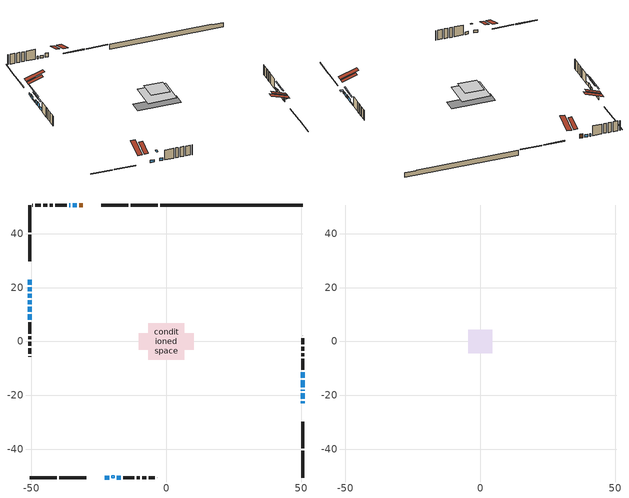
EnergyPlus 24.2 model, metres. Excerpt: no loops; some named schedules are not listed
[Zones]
conditioned space
 floor adiabatic (AdiabaticFloorConstruction): -6.68,-6.68 -6.68,6.68 6.68,6.68 6.68,-6.68 z2.77
 floor foundation (Slab1 construction): -10.17,-3.04 -10.17,3.04 10.17,3.04 10.17,-3.04 z-2.06
 wall outside (RimJoist1 construction): -3.12,50.64 -13.21,50.64 / -50.64,-50.64 -40.55,-50.64 / -50.64,50.64 -50.64,40.55 / 50.64,-50.64 50.64,-40.55 z0.33:0.63
 wall outside (RimJoist2 construction): -14.14,50.64 -24.05,50.64 / -39.62,-50.64 -29.71,-50.64 / -50.64,39.62 -50.64,29.71 / 50.64,-39.62 50.64,-29.71 z0.33:0.63
 wall outside (AdiabaticWallConstruction 1): -30.9,50.64 -32.26,50.64 z0.33:2.36
 wall outside (AdiabaticWallConstruction): 50.64,-22.86 50.64,-22.25 / -22.86,-50.64 -21.11,-50.64 / -50.64,22.86 -50.64,21.09 / 50.64,-21.32 50.64,-19.11 / -33.19,50.64 -34.7,50.64 / -35.62,50.64 -36.01,50.64 / -50.64,10.02 -50.64,8.02 / -18.39,-50.64 -16.97,-50.64 z0.33:1.55; -50.64,20.16 -50.64,18.61 z0.33:1.8; -50.64,17.69 -50.64,16.26 z0.33:0.66; 50.64,-18.18 50.64,-17.98 z0.33:2.01; 50.64,-17.05 50.64,-14.36 z0.33:1.88; 50.64,-13.43 50.64,-11.5 z0.33:0.89; -50.64,15.34 -50.64,13.76 z0.33:2.03; -50.64,12.83 -50.64,10.95 z0.33:2.41
 wall outside (Wall1 construction): -36.94,50.64 -41.14,50.64 / -16.04,-50.64 -11.84,-50.64 / -50.64,7.09 -50.64,2.89 / 50.64,-10.57 50.64,-6.37 z0.33:5.21
 wall outside (Wall2 construction): -42.07,50.64 -43.23,50.64 / -10.91,-50.64 -9.75,-50.64 / -50.64,1.96 -50.64,0.8 / 50.64,-5.44 50.64,-4.28 z0.33:5.21
 wall outside (Wall3 construction): -44.16,50.64 -45.65,50.64 / -8.83,-50.64 -7.33,-50.64 / -50.64,-0.12 -50.64,-1.62 / 50.64,-3.35 50.64,-1.86 z0.33:5.21
 wall outside (Wall4 construction): -46.58,50.64 -48.64,50.64 / -6.4,-50.64 -4.34,-50.64 / -50.64,-2.55 -50.64,-4.61 / 50.64,-0.93 50.64,1.13 z0.33:5.21
 wall outside (Wall5 construction): -49.57,50.64 -49.71,50.64 / -3.41,-50.64 -3.27,-50.64 / -50.64,-5.54 -50.64,-5.68 / 50.64,2.06 50.64,2.21 z0.33:5.21
 wall foundation (FoundationWall1 construction): -2.19,50.64,-2.06 -2.19,50.64,0.33 45.36,50.64,0.33 45.36,50.64,0.15 50.64,50.64,0.15 50.64,50.64,-2.06
 window (WindowConstruction 12): 50.64,-22.86 50.64,-22.25 z0.33:1.55
 window (WindowConstruction 7): -22.86,-50.64 -21.11,-50.64 z0.33:1.55
 window (WindowConstruction 8): -50.64,22.86 -50.64,21.09 z0.33:1.55
 window (WindowConstruction 9): -50.64,20.16 -50.64,18.61 z0.33:1.8
 window (WindowConstruction 10): 50.64,-21.32 50.64,-19.11 z0.33:1.55
 window (WindowConstruction 11): -33.19,50.64 -34.7,50.64 z0.33:1.55
 window (WindowConstruction 13): -50.64,17.69 -50.64,16.26 z0.33:0.66
 window (WindowConstruction 14): -35.63,50.64 -36.01,50.64 z0.33:1.55
 window (WindowConstruction): 50.64,-18.18 50.64,-17.98 z0.33:2.01
 window (WindowConstruction 1): 50.64,-17.05 50.64,-14.36 z0.33:1.88
 window (WindowConstruction 2): 50.64,-13.43 50.64,-11.5 z0.33:0.89
 window (WindowConstruction 3): -50.64,15.33 -50.64,13.76 z0.33:2.03
 window (WindowConstruction 4): -50.64,12.83 -50.64,10.95 z0.33:2.41
 window (WindowConstruction 5): -50.64,10.02 -50.64,8.02 z0.33:1.55
 window (WindowConstruction 6): -18.39,-50.64 -16.97,-50.64 z0.33:1.55
 door (Door): -30.9,50.64 -32.26,50.64 z0.33:2.36
 ceiling adiabatic (AdiabaticFloorConstruction): 6.68,-6.68 6.68,6.68 -6.68,6.68 -6.68,-6.68 z2.77
 roof outside (Roof2 construction): -29.97,50.64,5.21 -29.97,43.8,7.49 -28.17,43.8,7.49 -28.17,50.64,5.21; -23.79,-50.64,5.21 -23.79,-43.8,7.49 -25.59,-43.8,7.49 -25.59,-50.64,5.21; -50.64,23.79,5.21 -43.8,23.79,7.49 -43.8,25.59,7.49 -50.64,25.59,5.21; 50.64,-23.79,5.21 43.8,-23.79,7.49 43.8,-25.59,7.49 50.64,-25.59,5.21
 roof outside (AdiabaticRoofConstruction): -19.32,-50.65,5.21 -19.32,-49.82,5.48 -20.19,-49.82,5.48 -20.19,-50.65,5.21
 skylight (SkylightConstruction): -19.32,-50.64,5.21 -19.32,-49.83,5.48 -20.18,-49.83,5.48 -20.18,-50.64,5.21
attic - vented
 floor to conditioned space (Floor1 construction Reversed): -4.4,-4.4 -4.4,4.4 4.4,4.4 4.4,-4.4 z5.21
 roof outside (Roof1 construction): -27.24,50.64,5.21 -27.24,42.06,8.07 -24.98,42.06,8.07 -24.98,50.64,5.21; -26.52,-50.64,5.21 -26.52,-42.06,8.07 -28.78,-42.06,8.07 -28.78,-50.64,5.21; -50.64,26.52,5.21 -42.06,26.52,8.07 -42.06,28.78,8.07 -50.64,28.78,5.21; 50.64,-26.52,5.21 42.06,-26.52,8.07 42.06,-28.78,8.07 50.64,-28.78,5.21
shading: 50.64,-21.95 50.64,-23.16 52.14,-23.16 52.14,-21.95 z1.85; -50.64,18.41 -50.64,20.36 -51.06,20.36 -51.06,18.41 z2; -50.64,11.31 -50.64,22.64 -51.06,22.64 -51.06,11.31 z5.61; 50.64,-15.42 50.64,-20.74 51.06,-20.74 51.06,-15.42 z4.57; 50.64,-11.8 50.64,-19.61 51.06,-19.61 51.06,-11.8 z4.44; 50.64,-11.3 50.64,-13.63 51.06,-13.63 51.06,-11.3 z1.09; -50.64,11.2 -50.64,17.89 -51.06,17.89 -51.06,11.2 z4.59; -50.64,8.39 -50.64,15.39 -51.06,15.39 -51.06,8.39 z4.97
[Building]
Building 1: Terrain=Suburbs
[Site:Location]
Ottawa Intl AP_ON: Latitude {deg}=45.32; Longitude {deg}=-75.67; Time Zone {hr}=-5; Elevation {m}=115; Keep Site Location Information=Yes
[Site:GroundTemperature:Shallow]
1.18808, -1.19398, -1.38475, -0.254337, 4.28362, 8.80044, 12.7163, 15.1969, 15.4076, 13.3901, 9.57408, 5.19582
[Site:WaterMainsTemperature]
Calculation Method=Schedule; Temperature Schedule=mains temperature schedule
[Material] Roughness=Rough; Thermal Absorptance=0.9
Name | Thickness {m} | Conductivity {W/m-K} | Density {kg/m3} | Specific Heat {J/kg-K} | Solar Absorptance | Visible Absorptance
asphalt or fiberglass shingles | 0.00635 | 0.162714 | 1121.4 | 1465.45 | 0.4 | 0.4
asphalt or fiberglass shingles 1 | 0.00635 | 0.162714 | 1121.4 | 1465.45 | 0.7 | 0.7
ceiling loosefill ins | 0.169333 | 0.0480833 | 16.02 | 1046.75 | 0.7 | 0.7
ceiling stud and cavity | 0.1397 | 0.126534 | 65.682 | 1177.47 | 0.7 | 0.7
concrete 4.0 in. | 0.1016 | 1.803125 | 2242.8 | 837.4 | 0.7 | 0.7
concrete 8.0 in. | 0.2032 | 1.803125 | 2242.8 | 837.4 | 0.7 | 0.7
door material | 0.04445 | 0.0451087 | 512.64 | 1214.23 | 0.7 | 0.7
exterior vertical ins | 0.00222645 | 0.029427 | 32.04 | 1214.23 | 0.7 | 0.7
floor covering | 0.0127 | 0.0433444 | 54.468 | 1339.84 | 0.6 | 0.6
floor rigid ins; roof rigid ins; wall rigid ins 1 | 0.512978 | 0.029427 | 32.04 | 1214.23 | 0.7 | 0.7
floor stud and cavity | 0.1397 | 1.75129 | 37.0049 | 1207.88 | 0.7 | 0.7
furniture material conditioned space 1 | 0.1524 | 0.115458 | 640.8 | 1214.23 | 0.6 | 0.6
gypsum board | 0.0127 | 0.160291 | 801 | 837.4 | 0.6 | 0.6
gypsum board 1 | 0.0127 | 0.160291 | 801 | 837.4 | 0.7 | 0.7
osb sheathing 0.5 in. | 0.0127 | 0.115458 | 512.64 | 1214.23 | 0.7 | 0.7
osb sheathing 0.75 in. | 0.01905 | 0.115458 | 512.64 | 1214.23 | 0.7 | 0.7
osb sheathing 2.0 in. | 0.0508 | 0.115458 | 512.64 | 1214.23 | 0.7 | 0.7
rim joist rigid ins; wall rigid ins | 0.051816 | 0.029427 | 32.04 | 1214.23 | 0.7 | 0.7
rim joist stud and cavity | 0.0508 | 0.0451784 | 125.044 | 1163.47 | 0.6 | 0.6
rim joist stud and cavity 1 | 0.0508 | 0.305033 | 125.044 | 1163.47 | 0.6 | 0.6
roof stud and cavity | 0.2032 | 0.114965 | 78.34581 | 1123.46 | 0.7 | 0.7
roof stud and cavity 1 | 0.18415 | 1.78685 | 37.0049 | 1207.88 | 0.6 | 0.6
wall stud and cavity | 0.1397 | 0.162914 | 139.0536 | 1170.24 | 0.7 | 0.7
wall stud and cavity 1 | 0.1397 | 0.192105 | 139.0536 | 1170.24 | 0.7 | 0.7
wall stud and cavity 2 | 0.1397 | 0.243374 | 139.0536 | 1170.24 | 0.7 | 0.7
wall stud and cavity 3 | 0.1397 | 0.293854 | 139.0536 | 1170.24 | 0.7 | 0.7
wall stud and cavity 4 | 0.1397 | 0.124355 | 139.0536 | 1170.24 | 0.7 | 0.7
wall stud and cavity 5 | 0.0889 | 0.380278 | 52.3479 | 1209.89 | 0.7 | 0.7
wall stud and cavity 6 | 0.0889 | 0.391764 | 83.0341 | 1211.67 | 0.7 | 0.7
wood siding | 0.0254 | 0.102417 | 544.68 | 1172.36 | 0.4 | 0.4
wood siding 1; wood siding 2; wood siding 3 | 0.0254 | 0.102417 | 544.68 | 1172.36 | 0.7 | 0.7
[WindowMaterial:SimpleGlazingSystem]
Name | U-Factor {W/m2-K} | Solar Heat Gain Coefficient
SkylightMaterial | 1.87683 | 0.5884
WindowMaterial | 2.76916 | 0.42
WindowMaterial 1 | 2.05089 | 0.66
WindowMaterial 10 | 2.14458 | 0.63
WindowMaterial 11 | 2.27915 | 0.58
WindowMaterial 12 | 4.9921 | 0.62
WindowMaterial 2 | 2.26666 | 0.59
WindowMaterial 3 | 2.18944 | 0.61
WindowMaterial 4 | 1.5518 | 0.5
WindowMaterial 5 | 2.09405 | 0.64
WindowMaterial 6 | 2.13606 | 0.63
WindowMaterial 7 | 2.11165 | 0.64
WindowMaterial 8 | 2.10824 | 0.64
WindowMaterial 9 | 2.10143 | 0.64
[Construction]
AdiabaticFloorConstruction: floor stud and cavity, floor rigid ins, osb sheathing 0.75 in., floor covering
AdiabaticRoofConstruction: asphalt or fiberglass shingles 1, roof rigid ins, osb sheathing 0.75 in., roof stud and cavity 1
AdiabaticWallConstruction: wood siding 2, wall rigid ins 1, wall stud and cavity 5, gypsum board
AdiabaticWallConstruction 1: wood siding 3, wall rigid ins 1, wall stud and cavity 5, gypsum board
Door: door material
Floor1 construction Reversed: gypsum board, ceiling stud and cavity, ceiling loosefill ins
FoundationWall1 construction: concrete 8.0 in., gypsum board 1
furniture construction conditioned space 1: furniture material conditioned space 1
PartitionWallConstruction: gypsum board, wall stud and cavity 6, gypsum board
RimJoist1 construction: wood siding 1, osb sheathing 2.0 in., rim joist stud and cavity
RimJoist2 construction: wood siding 1, rim joist rigid ins, osb sheathing 2.0 in., rim joist stud and cavity 1
Roof1 construction: asphalt or fiberglass shingles
Roof2 construction: asphalt or fiberglass shingles, osb sheathing 0.75 in., roof stud and cavity, gypsum board
SkylightConstruction: SkylightMaterial
Slab1 construction: concrete 4.0 in.
Wall1 construction: wood siding, wall rigid ins, osb sheathing 0.5 in., wall stud and cavity, gypsum board
Wall2 construction: wood siding, wall rigid ins, osb sheathing 0.5 in., wall stud and cavity 1, gypsum board
Wall3 construction: wood siding, wall rigid ins, osb sheathing 0.5 in., wall stud and cavity 2, gypsum board
Wall4 construction: wood siding, wall rigid ins, osb sheathing 0.5 in., wall stud and cavity 3, gypsum board
Wall5 construction: wood siding, osb sheathing 0.5 in., wall stud and cavity 4, gypsum board
WindowConstruction: WindowMaterial
WindowConstruction 1: WindowMaterial 1
WindowConstruction 10; WindowConstruction 5: WindowMaterial 5
WindowConstruction 11: WindowMaterial 10
WindowConstruction 12: WindowMaterial 11
WindowConstruction 13; WindowConstruction 14: WindowMaterial 12
WindowConstruction 2: WindowMaterial 2
WindowConstruction 3: WindowMaterial 3
WindowConstruction 4: WindowMaterial 4
WindowConstruction 6: WindowMaterial 6
WindowConstruction 7: WindowMaterial 7
WindowConstruction 8: WindowMaterial 8
WindowConstruction 9: WindowMaterial 9
[Zone] Multiplier=1; Part of Total Floor Area=Yes
Name | Volume {m3}
attic - vented | 36.5377
conditioned space | 778.6
[Space]
Name | Zone | Volume {m3}
attic - vented 1 | attic - vented | 36.5377
conditioned space 1 | conditioned space | 778.6
[ZoneInfiltration:EffectiveLeakageArea]
infil attic - vented 1: Zone or Space=attic - vented 1; Schedule=Always On Discrete; Effective Air Leakage Area {cm2}=3266.77; Stack Coefficient=0.000198912; Wind Coefficient=9.52907e-06
[ZoneMixing]
whole house fan mix: Zone or Space=attic - vented; Schedule=Always On Continuous; Design Flow Rate Calculation Method=Flow/Zone; Design Flow Rate {m3/s}=0; Source Zone or Space=conditioned space
[SurfaceProperty:ExposedFoundationPerimeter]
Slab1: Exposed Perimeter Calculation Method=TotalExposedPerimeter; Total Exposed Perimeter {m}=52.833
[InternalMass] Zone or ZoneList=conditioned space; Space or SpaceList=conditioned space 1
Name | Construction | Surface Area {m2}
furniture mass conditioned space 1 | furniture construction conditioned space 1 | 120.92
partition wall mass | PartitionWallConstruction | 302.3
[Lights]
interior lighting: Zone or ZoneList or Space or SpaceList=conditioned space 1; Schedule=interior lighting schedule; Design Level Calculation Method=LightingLevel; Lighting Level {W}=343.2; Return Air Fraction=0; Fraction Radiant=0.6; Fraction Visible=0.2; Fraction Replaceable=1
[People]
occupants: Zone or ZoneList or Space or SpaceList=conditioned space 1; Number of People Schedule=occupants schedule; Number of People Calculation Method=People; Number of People=3; Fraction Radiant=0.314171; Sensible Heat Fraction=0.56303; Activity Level Schedule=occupants activity schedule; Carbon Dioxide Generation Rate {m3/s-W}=0; Enable ASHRAE 55 Comfort Warnings=No; Mean Radiant Temperature Calculation Type=EnclosureAveraged
[ElectricEquipment] Zone or ZoneList or Space or SpaceList=conditioned space 1; Design Level Calculation Method=EquipmentLevel
Name | Schedule | Design Level {W} | Fraction Latent | Fraction Radiant | Fraction Lost
clothes dryer | clothes dryer schedule | 140.772 | 0.015 | 0.081 | 0.85
clothes washer | clothes washer schedule | 32.1985 | 0.03 | 0.162 | 0.7
cooking range | cooking range schedule | 215.147 | 0.08 | 0.432 | 0.2
dishwasher | dishwasher schedule | 66.8632 | 0.3 | 0.18 | 0.4
fridge | fridge schedule | 72.9452 | 0 | 0.6 | 0
mech vent bath fan 0 | mech vent bath fan 0 schedule | 50.2 | 0 | 0 | 1
mech vent bath fan 1 | mech vent bath fan 1 schedule | 50.2 | 0 | 0 | 1
mech vent house fan | mech vent house fan schedule | 0 | 0 | 0 | 1
mech vent house fan cfis | mech vent house fan cfis schedule | 0 | 0 | 0 | 0
mech vent range fan 0 | mech vent range fan 0 schedule | 57 | 0 | 0 | 1
misc plug loads | misc plug loads schedule | 494.7 | 0.045 | 0.513 | 0.1
whole house fan | Always On Discrete | 0 | 0 | 0 | 1
[OtherEquipment] Zone or ZoneList or Space or SpaceList=conditioned space 1; Design Level Calculation Method=EquipmentLevel
Name | Fuel Type | Schedule | Design Level {W} | Fraction Latent | Fraction Radiant | Fraction Lost
clothes dryer 1 | Electricity | clothes dryer schedule | 0 | 0.015 | 0.081 | 0.85
cooking range 1 | Electricity | cooking range schedule | 0 | 0.08 | 0.432 | 0.2
general water use latent | None | general water use schedule | 62.594 | 1 | 0 | 0
general water use sensible | None | general water use schedule | -61.6891 | 0 | 0.6 | 0
mech vent house fan latent load | None | Always On Discrete | 0 | 1 | 0 | 0
mech vent house fan sensible load | None | Always On Discrete | 0 | 0 | 0 | 0
water heater energy adjustment1 | NaturalGas | Always On Discrete | 0.01 | 0 | 0 | 1
[ZoneInfiltration:DesignFlowRate] Zone or ZoneList or Space or SpaceList=conditioned space 1; Schedule=Always On Discrete; Design Flow Rate Calculation Method=Flow/Zone; Design Flow Rate {m3/s}=0
infil flow; natural vent flow; whole house fan flow
[Foundation:Kiva]
Foundation Kiva 1: Initial Indoor Air Temperature {C}=18; Wall Height Above Grade {m}=0.330007; Wall Depth Below Slab {m}=0.2032; Custom Block Material Name 1=exterior vertical ins; Custom Block Depth 1 {m}=2.39; Custom Block X Position 1 {m}=0.2159; Custom Block Z Position 1 {m}=0
[Foundation:Kiva:Settings]
Soil Conductivity {W/m-K}=0.849921; Soil Density {kg/m3}=1842.3; Soil Specific Heat {J/kg-K}=418.7; Ground Solar Absorptivity=0.9; Ground Thermal Absorptivity=0.9; Ground Surface Roughness {m}=0.03; Far-Field Width {m}=40; Deep-Ground Boundary Condition=ZeroFlux; Deep-Ground Depth {m}=40; Minimum Cell Dimension {m}=0.2; Maximum Cell Growth Coefficient=3; Simulation Timestep=Timestep
[Exterior:Lights]
exterior lighting: Schedule=exterior lighting schedule; Design Level {W}=75.6
[Schedule:Constant]
Name | Hourly Value
Always On Continuous; mech vent house fan schedule; mech vent house fan cfis schedule; Always On Discrete | 1
occupants activity schedule | 117.228
fridge schedule | 0
[Schedule:Week:Daily]
interior lighting schedule Week Rule - Jan1-Jan27: interior lighting schedule day, interior lighting schedule day, interior lighting schedule day, interior lighting schedule day, interior lighting schedule day, interior lighting schedule day, interior lighting schedule day, interior lighting schedule default day, interior lighting schedule default day, interior lighting schedule default day, interior lighting schedule default day, interior lighting schedule default day
interior lighting schedule Week Rule - Jan28-Feb3: interior lighting schedule day, interior lighting schedule day, interior lighting schedule day, interior lighting schedule day, interior lighting schedule day 1, interior lighting schedule day 1, interior lighting schedule day 1, interior lighting schedule default day, interior lighting schedule default day, interior lighting schedule default day, interior lighting schedule default day, interior lighting schedule default day
interior lighting schedule Week Rule - Feb4-Feb24: interior lighting schedule day 1, interior lighting schedule day 1, interior lighting schedule day 1, interior lighting schedule day 1, interior lighting schedule day 1, interior lighting schedule day 1, interior lighting schedule day 1, interior lighting schedule default day, interior lighting schedule default day, interior lighting schedule default day, interior lighting schedule default day, interior lighting schedule default day
interior lighting schedule Week Rule - Feb25-Mar3: interior lighting schedule day 1, interior lighting schedule day 1, interior lighting schedule day 1, interior lighting schedule day 1, interior lighting schedule day 2, interior lighting schedule day 2, interior lighting schedule day 2, interior lighting schedule default day, interior lighting schedule default day, interior lighting schedule default day, interior lighting schedule default day, interior lighting schedule default day
interior lighting schedule Week Rule - Mar4-Mar31: interior lighting schedule day 2, interior lighting schedule day 2, interior lighting schedule day 2, interior lighting schedule day 2, interior lighting schedule day 2, interior lighting schedule day 2, interior lighting schedule day 2, interior lighting schedule default day, interior lighting schedule default day, interior lighting schedule default day, interior lighting schedule default day, interior lighting schedule default day
interior lighting schedule Week Rule - Apr1-Apr28: interior lighting schedule day 3, interior lighting schedule day 3, interior lighting schedule day 3, interior lighting schedule day 3, interior lighting schedule day 3, interior lighting schedule day 3, interior lighting schedule day 3, interior lighting schedule default day, interior lighting schedule default day, interior lighting schedule default day, interior lighting schedule default day, interior lighting schedule default day
interior lighting schedule Week Rule - Apr29-May5: interior lighting schedule day 3, interior lighting schedule day 3, interior lighting schedule day 4, interior lighting schedule day 4, interior lighting schedule day 4, interior lighting schedule day 4, interior lighting schedule day 4, interior lighting schedule default day, interior lighting schedule default day, interior lighting schedule default day, interior lighting schedule default day, interior lighting schedule default day
interior lighting schedule Week Rule - May6-May26: interior lighting schedule day 4, interior lighting schedule day 4, interior lighting schedule day 4, interior lighting schedule day 4, interior lighting schedule day 4, interior lighting schedule day 4, interior lighting schedule day 4, interior lighting schedule default day, interior lighting schedule default day, interior lighting schedule default day, interior lighting schedule default day, interior lighting schedule default day
interior lighting schedule Week Rule - May27-Jun2: interior lighting schedule day 4, interior lighting schedule day 4, interior lighting schedule day 4, interior lighting schedule day 4, interior lighting schedule day 4, interior lighting schedule day 5, interior lighting schedule day 5, interior lighting schedule default day, interior lighting schedule default day, interior lighting schedule default day, interior lighting schedule default day, interior lighting schedule default day
interior lighting schedule Week Rule - Jun3-Jun30: interior lighting schedule day 5, interior lighting schedule day 5, interior lighting schedule day 5, interior lighting schedule day 5, interior lighting schedule day 5, interior lighting schedule day 5, interior lighting schedule day 5, interior lighting schedule default day, interior lighting schedule default day, interior lighting schedule default day, interior lighting schedule default day, interior lighting schedule default day
interior lighting schedule Week Rule - Jul1-Jul28: interior lighting schedule day 6, interior lighting schedule day 6, interior lighting schedule day 6, interior lighting schedule day 6, interior lighting schedule day 6, interior lighting schedule day 6, interior lighting schedule day 6, interior lighting schedule default day, interior lighting schedule default day, interior lighting schedule default day, interior lighting schedule default day, interior lighting schedule default day
interior lighting schedule Week Rule - Jul29-Aug4: interior lighting schedule day 6, interior lighting schedule day 6, interior lighting schedule day 6, interior lighting schedule day 7, interior lighting schedule day 7, interior lighting schedule day 7, interior lighting schedule day 7, interior lighting schedule default day, interior lighting schedule default day, interior lighting schedule default day, interior lighting schedule default day, interior lighting schedule default day
interior lighting schedule Week Rule - Aug5-Aug25: interior lighting schedule day 7, interior lighting schedule day 7, interior lighting schedule day 7, interior lighting schedule day 7, interior lighting schedule day 7, interior lighting schedule day 7, interior lighting schedule day 7, interior lighting schedule default day, interior lighting schedule default day, interior lighting schedule default day, interior lighting schedule default day, interior lighting schedule default day
interior lighting schedule Week Rule - Aug26-Sep1: interior lighting schedule day 7, interior lighting schedule day 7, interior lighting schedule day 7, interior lighting schedule day 7, interior lighting schedule day 7, interior lighting schedule day 7, interior lighting schedule day 8, interior lighting schedule default day, interior lighting schedule default day, interior lighting schedule default day, interior lighting schedule default day, interior lighting schedule default day
interior lighting schedule Week Rule - Sep2-Sep29: interior lighting schedule day 8, interior lighting schedule day 8, interior lighting schedule day 8, interior lighting schedule day 8, interior lighting schedule day 8, interior lighting schedule day 8, interior lighting schedule day 8, interior lighting schedule default day, interior lighting schedule default day, interior lighting schedule default day, interior lighting schedule default day, interior lighting schedule default day
interior lighting schedule Week Rule - Sep30-Oct6: interior lighting schedule day 8, interior lighting schedule day 9, interior lighting schedule day 9, interior lighting schedule day 9, interior lighting schedule day 9, interior lighting schedule day 9, interior lighting schedule day 9, interior lighting schedule default day, interior lighting schedule default day, interior lighting schedule default day, interior lighting schedule default day, interior lighting schedule default day
interior lighting schedule Week Rule - Oct7-Oct27: interior lighting schedule day 9, interior lighting schedule day 9, interior lighting schedule day 9, interior lighting schedule day 9, interior lighting schedule day 9, interior lighting schedule day 9, interior lighting schedule day 9, interior lighting schedule default day, interior lighting schedule default day, interior lighting schedule default day, interior lighting schedule default day, interior lighting schedule default day
interior lighting schedule Week Rule - Oct28-Nov3: interior lighting schedule day 9, interior lighting schedule day 9, interior lighting schedule day 9, interior lighting schedule day 9, interior lighting schedule day 10, interior lighting schedule day 10, interior lighting schedule day 10, interior lighting schedule default day, interior lighting schedule default day, interior lighting schedule default day, interior lighting schedule default day, interior lighting schedule default day
interior lighting schedule Week Rule - Nov4-Nov24: interior lighting schedule day 10, interior lighting schedule day 10, interior lighting schedule day 10, interior lighting schedule day 10, interior lighting schedule day 10, interior lighting schedule day 10, interior lighting schedule day 10, interior lighting schedule default day, interior lighting schedule default day, interior lighting schedule default day, interior lighting schedule default day, interior lighting schedule default day
interior lighting schedule Week Rule - Nov25-Dec1: interior lighting schedule day 10, interior lighting schedule day 10, interior lighting schedule day 10, interior lighting schedule day 10, interior lighting schedule day 10, interior lighting schedule day 10, interior lighting schedule day 11, interior lighting schedule default day, interior lighting schedule default day, interior lighting schedule default day, interior lighting schedule default day, interior lighting schedule default day
interior lighting schedule Week Rule - Dec2-Dec31: interior lighting schedule day 11, interior lighting schedule day 11, interior lighting schedule day 11, interior lighting schedule day 11, interior lighting schedule day 11, interior lighting schedule day 11, interior lighting schedule day 11, interior lighting schedule default day, interior lighting schedule default day, interior lighting schedule default day, interior lighting schedule default day, interior lighting schedule default day
occupants schedule Week Rule - Jan1-Dec31: occupants schedule day, occupants schedule day, occupants schedule day, occupants schedule day, occupants schedule day, occupants schedule day, occupants schedule day, occupants schedule default day, occupants schedule default day, occupants schedule default day, occupants schedule default day, occupants schedule default day
clothes dryer schedule Week Rule - Jan1-Dec31: clothes dryer schedule day, clothes dryer schedule day, clothes dryer schedule day, clothes dryer schedule day, clothes dryer schedule day, clothes dryer schedule day, clothes dryer schedule day, clothes dryer schedule default day, clothes dryer schedule default day, clothes dryer schedule default day, clothes dryer schedule default day, clothes dryer schedule default day
clothes washer schedule Week Rule - Jan1-Dec31: clothes washer schedule day, clothes washer schedule day, clothes washer schedule day, clothes washer schedule day, clothes washer schedule day, clothes washer schedule day, clothes washer schedule day, clothes washer schedule default day, clothes washer schedule default day, clothes washer schedule default day, clothes washer schedule default day, clothes washer schedule default day
cooking range schedule Week Rule - Jan1-Dec31: cooking range schedule day, cooking range schedule day, cooking range schedule day, cooking range schedule day, cooking range schedule day, cooking range schedule day, cooking range schedule day, cooking range schedule default day, cooking range schedule default day, cooking range schedule default day, cooking range schedule default day, cooking range schedule default day
dishwasher schedule Week Rule - Jan1-Dec31: dishwasher schedule day, dishwasher schedule day, dishwasher schedule day, dishwasher schedule day, dishwasher schedule day, dishwasher schedule day, dishwasher schedule day, dishwasher schedule default day, dishwasher schedule default day, dishwasher schedule default day, dishwasher schedule default day, dishwasher schedule default day
mech vent bath fan 0 schedule Week Rule - Jan1-Dec31: mech vent bath fan 0 schedule day, mech vent bath fan 0 schedule day, mech vent bath fan 0 schedule day, mech vent bath fan 0 schedule day, mech vent bath fan 0 schedule day, mech vent bath fan 0 schedule day, mech vent bath fan 0 schedule day, mech vent bath fan 0 schedule default day, mech vent bath fan 0 schedule default day, mech vent bath fan 0 schedule default day, mech vent bath fan 0 schedule default day, mech vent bath fan 0 schedule default day
mech vent bath fan 1 schedule Week Rule - Jan1-Dec31: mech vent bath fan 1 schedule day, mech vent bath fan 1 schedule day, mech vent bath fan 1 schedule day, mech vent bath fan 1 schedule day, mech vent bath fan 1 schedule day, mech vent bath fan 1 schedule day, mech vent bath fan 1 schedule day, mech vent bath fan 1 schedule default day, mech vent bath fan 1 schedule default day, mech vent bath fan 1 schedule default day, mech vent bath fan 1 schedule default day, mech vent bath fan 1 schedule default day
mech vent range fan 0 schedule Week Rule - Jan1-Dec31: mech vent range fan 0 schedule day, mech vent range fan 0 schedule day, mech vent range fan 0 schedule day, mech vent range fan 0 schedule day, mech vent range fan 0 schedule day, mech vent range fan 0 schedule day, mech vent range fan 0 schedule day, mech vent range fan 0 schedule default day, mech vent range fan 0 schedule default day, mech vent range fan 0 schedule default day, mech vent range fan 0 schedule default day, mech vent range fan 0 schedule default day
misc plug loads schedule Week Rule - Jan1-Dec31: misc plug loads schedule day, misc plug loads schedule day, misc plug loads schedule day, misc plug loads schedule day, misc plug loads schedule day, misc plug loads schedule day, misc plug loads schedule day, misc plug loads schedule default day, misc plug loads schedule default day, misc plug loads schedule default day, misc plug loads schedule default day, misc plug loads schedule default day
general water use schedule Week Rule - Jan1-Dec31: general water use schedule day, general water use schedule day, general water use schedule day, general water use schedule day, general water use schedule day, general water use schedule day, general water use schedule day, general water use schedule default day, general water use schedule default day, general water use schedule default day, general water use schedule default day, general water use schedule default day
exterior lighting schedule Week Rule - Jan1-Jan27: exterior lighting schedule day, exterior lighting schedule day, exterior lighting schedule day, exterior lighting schedule day, exterior lighting schedule day, exterior lighting schedule day, exterior lighting schedule day, exterior lighting schedule default day, exterior lighting schedule default day, exterior lighting schedule default day, exterior lighting schedule default day, exterior lighting schedule default day
exterior lighting schedule Week Rule - Jan28-Feb3: exterior lighting schedule day, exterior lighting schedule day, exterior lighting schedule day, exterior lighting schedule day, exterior lighting schedule day 1, exterior lighting schedule day 1, exterior lighting schedule day 1, exterior lighting schedule default day, exterior lighting schedule default day, exterior lighting schedule default day, exterior lighting schedule default day, exterior lighting schedule default day
exterior lighting schedule Week Rule - Feb4-Feb24: exterior lighting schedule day 1, exterior lighting schedule day 1, exterior lighting schedule day 1, exterior lighting schedule day 1, exterior lighting schedule day 1, exterior lighting schedule day 1, exterior lighting schedule day 1, exterior lighting schedule default day, exterior lighting schedule default day, exterior lighting schedule default day, exterior lighting schedule default day, exterior lighting schedule default day
exterior lighting schedule Week Rule - Feb25-Mar3: exterior lighting schedule day 1, exterior lighting schedule day 1, exterior lighting schedule day 1, exterior lighting schedule day 1, exterior lighting schedule day 2, exterior lighting schedule day 2, exterior lighting schedule day 2, exterior lighting schedule default day, exterior lighting schedule default day, exterior lighting schedule default day, exterior lighting schedule default day, exterior lighting schedule default day
exterior lighting schedule Week Rule - Mar4-Mar31: exterior lighting schedule day 2, exterior lighting schedule day 2, exterior lighting schedule day 2, exterior lighting schedule day 2, exterior lighting schedule day 2, exterior lighting schedule day 2, exterior lighting schedule day 2, exterior lighting schedule default day, exterior lighting schedule default day, exterior lighting schedule default day, exterior lighting schedule default day, exterior lighting schedule default day
exterior lighting schedule Week Rule - Apr1-Apr28: exterior lighting schedule day 3, exterior lighting schedule day 3, exterior lighting schedule day 3, exterior lighting schedule day 3, exterior lighting schedule day 3, exterior lighting schedule day 3, exterior lighting schedule day 3, exterior lighting schedule default day, exterior lighting schedule default day, exterior lighting schedule default day, exterior lighting schedule default day, exterior lighting schedule default day
exterior lighting schedule Week Rule - Apr29-May5: exterior lighting schedule day 3, exterior lighting schedule day 3, exterior lighting schedule day 4, exterior lighting schedule day 4, exterior lighting schedule day 4, exterior lighting schedule day 4, exterior lighting schedule day 4, exterior lighting schedule default day, exterior lighting schedule default day, exterior lighting schedule default day, exterior lighting schedule default day, exterior lighting schedule default day
exterior lighting schedule Week Rule - May6-May26: exterior lighting schedule day 4, exterior lighting schedule day 4, exterior lighting schedule day 4, exterior lighting schedule day 4, exterior lighting schedule day 4, exterior lighting schedule day 4, exterior lighting schedule day 4, exterior lighting schedule default day, exterior lighting schedule default day, exterior lighting schedule default day, exterior lighting schedule default day, exterior lighting schedule default day
exterior lighting schedule Week Rule - May27-Jun2: exterior lighting schedule day 4, exterior lighting schedule day 4, exterior lighting schedule day 4, exterior lighting schedule day 4, exterior lighting schedule day 4, exterior lighting schedule day 5, exterior lighting schedule day 5, exterior lighting schedule default day, exterior lighting schedule default day, exterior lighting schedule default day, exterior lighting schedule default day, exterior lighting schedule default day
[Schedule:Year]
interior lighting schedule: interior lighting schedule Week Rule - Jan1-Jan27, 1, 1, 1, 27, interior lighting schedule Week Rule - Jan28-Feb3, 1, 28, 2, 3, interior lighting schedule Week Rule - Feb4-Feb24, 2, 4, 2, 24, interior lighting schedule Week Rule - Feb25-Mar3, 2, 25, 3, 3, interior lighting schedule Week Rule - Mar4-Mar31, 3, 4, 3, 31, interior lighting schedule Week Rule - Apr1-Apr28, 4, 1, 4, 28, interior lighting schedule Week Rule - Apr29-May5, 4, 29, 5, 5, interior lighting schedule Week Rule - May6-May26, 5, 6, 5, 26, interior lighting schedule Week Rule - May27-Jun2, 5, 27, 6, 2, interior lighting schedule Week Rule - Jun3-Jun30, 6, 3, 6, 30, interior lighting schedule Week Rule - Jul1-Jul28, 7, 1, 7, 28, interior lighting schedule Week Rule - Jul29-Aug4, 7, 29, 8, 4, interior lighting schedule Week Rule - Aug5-Aug25, 8, 5, 8, 25, interior lighting schedule Week Rule - Aug26-Sep1, 8, 26, 9, 1, interior lighting schedule Week Rule - Sep2-Sep29, 9, 2, 9, 29, interior lighting schedule Week Rule - Sep30-Oct6, 9, 30, 10, 6, interior lighting schedule Week Rule - Oct7-Oct27, 10, 7, 10, 27, interior lighting schedule Week Rule - Oct28-Nov3, 10, 28, 11, 3, interior lighting schedule Week Rule - Nov4-Nov24, 11, 4, 11, 24, interior lighting schedule Week Rule - Nov25-Dec1, 11, 25, 12, 1, interior lighting schedule Week Rule - Dec2-Dec31, 12, 2, 12, 31
occupants schedule: occupants schedule Week Rule - Jan1-Dec31, 1, 1, 12, 31
clothes dryer schedule: clothes dryer schedule Week Rule - Jan1-Dec31, 1, 1, 12, 31
clothes washer schedule: clothes washer schedule Week Rule - Jan1-Dec31, 1, 1, 12, 31
cooking range schedule: cooking range schedule Week Rule - Jan1-Dec31, 1, 1, 12, 31
dishwasher schedule: dishwasher schedule Week Rule - Jan1-Dec31, 1, 1, 12, 31
mech vent bath fan 0 schedule: mech vent bath fan 0 schedule Week Rule - Jan1-Dec31, 1, 1, 12, 31
mech vent bath fan 1 schedule: mech vent bath fan 1 schedule Week Rule - Jan1-Dec31, 1, 1, 12, 31
mech vent range fan 0 schedule: mech vent range fan 0 schedule Week Rule - Jan1-Dec31, 1, 1, 12, 31
misc plug loads schedule: misc plug loads schedule Week Rule - Jan1-Dec31, 1, 1, 12, 31
general water use schedule: general water use schedule Week Rule - Jan1-Dec31, 1, 1, 12, 31
exterior lighting schedule: exterior lighting schedule Week Rule - Jan1-Jan27, 1, 1, 1, 27, exterior lighting schedule Week Rule - Jan28-Feb3, 1, 28, 2, 3, exterior lighting schedule Week Rule - Feb4-Feb24, 2, 4, 2, 24, exterior lighting schedule Week Rule - Feb25-Mar3, 2, 25, 3, 3, exterior lighting schedule Week Rule - Mar4-Mar31, 3, 4, 3, 31, exterior lighting schedule Week Rule - Apr1-Apr28, 4, 1, 4, 28, exterior lighting schedule Week Rule - Apr29-May5, 4, 29, 5, 5, exterior lighting schedule Week Rule - May6-May26, 5, 6, 5, 26, exterior lighting schedule Week Rule - May27-Jun2, 5, 27, 6, 2, exterior lighting schedule Week Rule - Jun3-Jun30, 6, 3, 6, 30, exterior lighting schedule Week Rule - Jul1-Jul28, 7, 1, 7, 28, exterior lighting schedule Week Rule - Jul29-Aug4, 7, 29, 8, 4, exterior lighting schedule Week Rule - Aug5-Aug25, 8, 5, 8, 25, exterior lighting schedule Week Rule - Aug26-Sep1, 8, 26, 9, 1, exterior lighting schedule Week Rule - Sep2-Sep29, 9, 2, 9, 29, exterior lighting schedule Week Rule - Sep30-Oct6, 9, 30, 10, 6, exterior lighting schedule Week Rule - Oct7-Oct27, 10, 7, 10, 27, exterior lighting schedule Week Rule - Oct28-Nov3, 10, 28, 11, 3, exterior lighting schedule Week Rule - Nov4-Nov24, 11, 4, 11, 24, exterior lighting schedule Week Rule - Nov25-Dec1, 11, 25, 12, 1, exterior lighting schedule Week Rule - Dec2-Dec31, 12, 2, 12, 31
[Schedule:Compact]
mains temperature schedule: Through: 01/01, For: AllDays, Until: 24:00, 5.98056, Through: 01/02, For: AllDays, Until: 24:00, 5.90111, Through: 01/03, For: AllDays, Until: 24:00, 5.82222, Through: 01/04, For: AllDays, Until: 24:00, 5.74556, Through: 01/05, For: AllDays, Until: 24:00, 5.66944, Through: 01/06, For: AllDays, Until: 24:00, 5.595, Through: 01/07, For: AllDays, Until: 24:00, 5.52222, Through: 01/08, For: AllDays, Until: 24:00, 5.45, Through: 01/09, For: AllDays, Until: 24:00, 5.38, Through: 01/10, For: AllDays, Until: 24:00, 5.31111, Through: 01/11, For: AllDays, Until: 24:00, 5.24333, Through: 01/12, For: AllDays, Until: 24:00, 5.17778, Through: 01/13, For: AllDays, Until: 24:00, 5.11333, Through: 01/14, For: AllDays, Until: 24:00, 5.05, Through: 01/15, For: AllDays, Until: 24:00, 4.98833, Through: 01/16, For: AllDays, Until: 24:00, 4.92889, Through: 01/17, For: AllDays, Until: 24:00, 4.87, Through: 01/18, For: AllDays, Until: 24:00, 4.81333, Through: 01/19, For: AllDays, Until: 24:00, 4.75833, Through: 01/20, For: AllDays, Until: 24:00, 4.70444, Through: 01/21, For: AllDays, Until: 24:00, 4.65278, Through: 01/22, For: AllDays, Until: 24:00, 4.60222, Through: 01/23, For: AllDays, Until: 24:00, 4.55333, Through: 01/24, For: AllDays, Until: 24:00, 4.50667, Through: 01/25, For: AllDays, Until: 24:00, 4.46111, Through: 01/26, For: AllDays, Until: 24:00, 4.41722, Through: 01/27, For: AllDays, Until: 24:00, 4.37556, Through: 01/28, For: AllDays, Until: 24:00, 4.335, Through: 01/29, For: AllDays, Until: 24:00, 4.29667, Through: 01/30, For: AllDays, Until: 24:00, 4.26, Through: 01/31, For: AllDays, Until: 24:00, 4.225, Through: 02/01, For: AllDays, Until: 24:00, 4.19167, Through: 02/02, For: AllDays, Until: 24:00, 4.16, Through: 02/03, For: AllDays, Until: 24:00, 4.13056, Through: 02/04, For: AllDays, Until: 24:00, 4.10278, Through: 02/05, For: AllDays, Until: 24:00, 4.07667, Through: 02/06, For: AllDays, Until: 24:00, 4.05222, Through: 02/07, For: AllDays, Until: 24:00, 4.03, Through: 02/08, For: AllDays, Until: 24:00, 4.00889, Through: 02/09, For: AllDays, Until: 24:00, 3.99056, Through: 02/10, For: AllDays, Until: 24:00, 3.97333, Through: 02/11, For: AllDays, Until: 24:00, 3.95833, Through: 02/12, For: AllDays, Until: 24:00, 3.945, Through: 02/13, For: AllDays, Until: 24:00, 3.93333, Through: 02/14, For: AllDays, Until: 24:00, 3.92389, Through: 02/15, For: AllDays, Until: 24:00, 3.91611, Through: 02/16, For: AllDays, Until: 24:00, 3.91, Through: 02/17, For: AllDays, Until: 24:00, 3.90611, Through: 02/18, For: AllDays, Until: 24:00, 3.90389, Through: 02/19, For: AllDays, Until: 24:00, 3.90389, Through: 02/20, For: AllDays, Until: 24:00, 3.905, Through: 02/21, For: AllDays, Until: 24:00, 3.90889, Through: 02/22, For: AllDays, Until: 24:00, 3.91389, Through: 02/23, For: AllDays, Until: 24:00, 3.92111, Through: 02/24, For: AllDays, Until: 24:00, 3.93, Through: 02/25, For: AllDays, Until: 24:00, 3.94056, Through: 02/26, For: AllDays, Until: 24:00, 3.95333, Through: 02/27, For: AllDays, Until: 24:00, 3.96778, Through: 02/28, For: AllDays, Until: 24:00, 3.98444, Through: 03/01, For: AllDays, Until: 24:00, 4.00278, Through: 03/02, For: AllDays, Until: 24:00, 4.02278, Through: 03/03, For: AllDays, Until: 24:00, 4.04444, Through: 03/04, For: AllDays, Until: 24:00, 4.06833, Through: 03/05, For: AllDays, Until: 24:00, 4.09389, Through: 03/06, For: AllDays, Until: 24:00, 4.12111, Through: 03/07, For: AllDays, Until: 24:00, 4.15, Through: 03/08, For: AllDays, Until: 24:00, 4.18111, Through: 03/09, For: AllDays, Until: 24:00, 4.21333, Through: 03/10, For: AllDays, Until: 24:00, 4.24778, Through: 03/11, For: AllDays, Until: 24:00, 4.28389, Through: 03/12, For: AllDays, Until: 24:00, 4.32222, Through: 03/13, For: AllDays, Until: 24:00, 4.36167, Through: 03/14, For: AllDays, Until: 24:00, 4.40333, Through: 03/15, For: AllDays, Until: 24:00, 4.44611, Through: 03/16, For: AllDays, Until: 24:00, 4.49111, Through: 03/17, For: AllDays, Until: 24:00, 4.53722, Through: 03/18, For: AllDays, Until: 24:00, 4.58556, Through: 03/19, For: AllDays, Until: 24:00, 4.63556, Through: 03/20, For: AllDays, Until: 24:00, 4.68667, Through: 03/21, For: AllDays, Until: 24:00, 4.74, Through: 03/22, For: AllDays, Until: 24:00, 4.79444, Through: 03/23, For: AllDays, Until: 24:00, 4.85111, Through: 03/24, For: AllDays, Until: 24:00, 4.90889, Through: 03/25, For: AllDays, Until: 24:00, 4.96833, Through: 03/26, For: AllDays, Until: 24:00, 5.02944, Through: 03/27, For: AllDays, Until: 24:00, 5.09167, Through: 03/28, For: AllDays, Until: 24:00, 5.15556, Through: 03/29, For: AllDays, Until: 24:00, 5.22111, Through: 03/30, For: AllDays, Until: 24:00, 5.28833, Through: 03/31, For: AllDays, Until: 24:00, 5.35667, Through: 04/01, For: AllDays, Until: 24:00, 5.42667, Through: 04/02, For: AllDays, Until: 24:00, 5.49778, Through: 04/03, For: AllDays, Until: 24:00, 5.57056, Through: 04/04, For: AllDays, Until: 24:00, 5.64444, Through: 04/05, For: AllDays, Until: 24:00, 5.71944, Through: 04/06, For: AllDays, Until: 24:00, 5.79611, Through: 04/07, For: AllDays, Until: 24:00, 5.87444, Through: 04/08, For: AllDays, Until: 24:00, 5.95389, Through: 04/09, For: AllDays, Until: 24:00, 6.03389, Through: 04/10, For: AllDays, Until: 24:00, 6.11611, Through: 04/11, For: AllDays, Until: 24:00, 6.19889, Through: 04/12, For: AllDays, Until: 24:00, 6.28278, Through: 04/13, For: AllDays, Until: 24:00, 6.36833, Through: 04/14, For: AllDays, Until: 24:00, 6.45444, Through: 04/15, For: AllDays, Until: 24:00, 6.54222, Through: 04/16, For: AllDays, Until: 24:00, 6.63056, Through: 04/17, For: AllDays, Until: 24:00, 6.72056, Through: 04/18, For: AllDays, Until: 24:00, 6.81111, Through: 04/19, For: AllDays, Until: 24:00, 6.90278, Through: 04/20, For: AllDays, Until: 24:00, 6.99556, Through: 04/21, For: AllDays, Until: 24:00, 7.08889, Through: 04/22, For: AllDays, Until: 24:00, 7.18333, Through: 04/23, For: AllDays, Until: 24:00, 7.27889, Through: 04/24, For: AllDays, Until: 24:00, 7.375, Through: 04/25, For: AllDays, Until: 24:00, 7.47222, Through: 04/26, For: AllDays, Until: 24:00, 7.57, Through: 04/27, For: AllDays, Until: 24:00, 7.66889, Through: 04/28, For: AllDays, Until: 24:00, 7.76833, Through: 04/29, For: AllDays, Until: 24:00, 7.86833, Through: 04/30, For: AllDays, Until: 24:00, 7.96889, Through: 05/01, For: AllDays, Until: 24:00, 8.07056, Through: 05/02, For: AllDays, Until: 24:00, 8.17278, Through: 05/03, For: AllDays, Until: 24:00, 8.275, Through: 05/04, For: AllDays, Until: 24:00, 8.37833, Through: 05/05, For: AllDays, Until: 24:00, 8.48222, Through: 05/06, For: AllDays, Until: 24:00, 8.58667, Through: 05/07, For: AllDays, Until: 24:00, 8.69111, Through: 05/08, For: AllDays, Until: 24:00, 8.79667, Through: 05/09, For: AllDays, Until: 24:00, 8.90222, Through: 05/10, For: AllDays, Until: 24:00, 9.00833, Through: 05/11, For: AllDays, Until: 24:00, 9.11444, Through: 05/12, For: AllDays, Until: 24:00, 9.22111, Through: 05/13, For: AllDays, Until: 24:00, 9.32778, Through: 05/14, For: AllDays, Until: 24:00, 9.435, Through: 05/15, For: AllDays, Until: 24:00, 9.54278, Through: 05/16, For: AllDays, Until: 24:00, 9.65, Through: 05/17, For: AllDays, Until: 24:00, 9.75778, Through: 05/18, For: AllDays, Until: 24:00, 9.86611, Through: 05/19, For: AllDays, Until: 24:00, 9.97389, Through: 05/20, For: AllDays, Until: 24:00, 10.0822, Through: 05/21, For: AllDays, Until: 24:00, 10.19, Through: 05/22, For: AllDays, Until: 24:00, 10.2983, Through: 05/23, For: AllDays, Until: 24:00, 10.4061, Through: 05/24, For: AllDays, Until: 24:00, 10.5139, Through: 05/25, For: AllDays, Until: 24:00, 10.6222, Through: 05/26, For: AllDays, Until: 24:00, 10.73, Through: 05/27, For: AllDays, Until: 24:00, 10.8372, Through: 05/28, For: AllDays, Until: 24:00, 10.945, Through: 05/29, For: AllDays, Until: 24:00, 11.0517, Through: 05/30, For: AllDays, Until: 24:00, 11.1589, Through: 05/31, For: AllDays, Until: 24:00, 11.2656, Through: 06/01, For: AllDays, Until: 24:00, 11.3717, Through: 06/02, For: AllDays, Until: 24:00, 11.4778, Through: 06/03, For: AllDays, Until: 24:00, 11.5833, Through: 06/04, For: AllDays, Until: 24:00, 11.6883, Through: 06/05, For: AllDays, Until: 24:00, 11.7933, Through: 06/06, For: AllDays, Until: 24:00, 11.8972, Through: 06/07, For: AllDays, Until: 24:00, 12.0011, Through: 06/08, For: AllDays, Until: 24:00, 12.1044, Through: 06/09, For: AllDays, Until: 24:00, 12.2067, Through: 06/10, For: AllDays, Until: 24:00, 12.3089, Through: 06/11, For: AllDays, Until: 24:00, 12.4106, Through: 06/12, For: AllDays, Until: 24:00, 12.5111, Through: 06/13, For: AllDays, Until: 24:00, 12.6111, Through: 06/14, For: AllDays, Until: 24:00, 12.7106, Through: 06/15, For: AllDays, Until: 24:00, 12.8089, Through: 06/16, For: AllDays, Until: 24:00, 12.9067, Through: 06/17, For: AllDays, Until: 24:00, 13.0039, Through: 06/18, For: AllDays, Until: 24:00, 13.1, Through: 06/19, For: AllDays, Until: 24:00, 13.195, Through: 06/20, For: AllDays, Until: 24:00, 13.2894, Through: 06/21, For: AllDays, Until: 24:00, 13.3833, Through: 06/22, For: AllDays, Until: 24:00, 13.4756, Through: 06/23, For: AllDays, Until: 24:00, 13.5672, Through: 06/24, For: AllDays, Until: 24:00, 13.6578, Through: 06/25, For: AllDays, Until: 24:00, 13.7472, Through: 06/26, For: AllDays, Until: 24:00, 13.8356, Through: 06/27, For: AllDays, Until: 24:00, 13.9233, Through: 06/28, For: AllDays, Until: 24:00, 14.0094, Through: 06/29, For: AllDays, Until: 24:00, 14.0944, Through: 06/30, For: AllDays, Until: 24:00, 14.1789, Through: 07/01, For: AllDays, Until: 24:00, 14.2617, Through: 07/02, For: AllDays, Until: 24:00, 14.3433, Through: 07/03, For: AllDays, Until: 24:00, 14.4233, Through: 07/04, For: AllDays, Until: 24:00, 14.5028, Through: 07/05, For: AllDays, Until: 24:00, 14.5806, Through: 07/06, For: AllDays, Until: 24:00, 14.6567, Through: 07/07, For: AllDays, Until: 24:00, 14.7322, Through: 07/08, For: AllDays, Until: 24:00, 14.8061, Through: 07/09, For: AllDays, Until: 24:00, 14.8783, Through: 07/10, For: AllDays, Until: 24:00, 14.9494, Through: 07/11, For: AllDays, Until: 24:00, 15.0194, Through: 07/12, For: AllDays, Until: 24:00, 15.0878, Through: 07/13, For: AllDays, Until: 24:00, 15.1544, Through: 07/14, For: AllDays, Until: 24:00, 15.22, Through: 07/15, For: AllDays, Until: 24:00, 15.2833, Through: 07/16, For: AllDays, Until: 24:00, 15.3461, Through: 07/17, For: AllDays, Until: 24:00, 15.4067, Through: 07/18, For: AllDays, Until: 24:00, 15.4661, Through: 07/19, For: AllDays, Until: 24:00, 15.5239, Through: 07/20, For: AllDays, Until: 24:00, 15.58, Through: 07/21, For: AllDays, Until: 24:00, 15.6344, Through: 07/22, For: AllDays, Until: 24:00, 15.6872, Through: 07/23, For: AllDays, Until: 24:00, 15.7383, Through: 07/24, For: AllDays, Until: 24:00, 15.7883, Through: 07/25, For: AllDays, Until: 24:00, 15.8361, Through: 07/26, For: AllDays, Until: 24:00, 15.8822, Through: 07/27, For: AllDays, Until: 24:00, 15.9272, Through: 07/28, For: AllDays, Until: 24:00, 15.97, Through: 07/29, For: AllDays, Until: 24:00, 16.0111, Through: 07/30, For: AllDays, Until: 24:00, 16.0506, Through: 07/31, For: AllDays, Until: 24:00, 16.0883, Through: 08/01, For: AllDays, Until: 24:00, 16.1244, Through: 08/02, For: AllDays, Until: 24:00, 16.1583, Through: 08/03, For: AllDays, Until: 24:00, 16.1911, Through: 08/04, For: AllDays, Until: 24:00, 16.2217, Through: 08/05, For: AllDays, Until: 24:00, 16.2506, Through: 08/06, For: AllDays, Until: 24:00, 16.2778, Through: 08/07, For: AllDays, Until: 24:00, 16.3028, Through: 08/08, For: AllDays, Until: 24:00, 16.3267, Through: 08/09, For: AllDays, Until: 24:00, 16.3483, Through: 08/10, For: AllDays, Until: 24:00, 16.3678, Through: 08/11, For: AllDays, Until: 24:00, 16.3861, Through: 08/12, For: AllDays, Until: 24:00, 16.4022, Through: 08/13, For: AllDays, Until: 24:00, 16.4167, Through: 08/14, For: AllDays, Until: 24:00, 16.4289, Through: 08/15, For: AllDays, Until: 24:00, 16.4394, Through: 08/16, For: AllDays, Until: 24:00, 16.4483, Through: 08/17, For: AllDays, Until: 24:00, 16.455, Through: 08/18, For: AllDays, Until: 24:00, 16.4606, Through: 08/19, For: AllDays, Until: 24:00, 16.4633, Through: 08/20, For: AllDays, Until: 24:00, 16.465, Through: 08/21, For: AllDays, Until: 24:00, 16.4644, Through: 08/22, For: AllDays, Until: 24:00, 16.4622, Through: 08/23, For: AllDays, Until: 24:00, 16.4578, Through: 08/24, For: AllDays, Until: 24:00, 16.4517, Through: 08/25, For: AllDays, Until: 24:00, 16.4439, Through: 08/26, For: AllDays, Until: 24:00, 16.4339, Through: 08/27, For: AllDays, Until: 24:00, 16.4222, Through: 08/28, For: AllDays, Until: 24:00, 16.4089, Through: 08/29, For: AllDays, Until: 24:00, 16.3933, Through: 08/30, For: AllDays, Until: 24:00, 16.3761, Through: 08/31, For: AllDays, Until: 24:00, 16.3572, Through: 09/01, For: AllDays, Until: 24:00, 16.3361, Through: 09/02, For: AllDays, Until: 24:00, 16.3139, Through: 09/03, For: AllDays, Until: 24:00, 16.2894, Through: 09/04, For: AllDays, Until: 24:00, 16.2628, Through: 09/05, For: AllDays, Until: 24:00, 16.235, Through: 09/06, For: AllDays, Until: 24:00, 16.205, Through: 09/07, For: AllDays, Until: 24:00, 16.1733, Through: 09/08, For: AllDays, Until: 24:00, 16.14, Through: 09/09, For: AllDays, Until: 24:00, 16.1044, Through: 09/10, For: AllDays, Until: 24:00, 16.0678, Through: 09/11, For: AllDays, Until: 24:00, 16.0289, Through: 09/12, For: AllDays, Until: 24:00, 15.9889, Through: 09/13, For: AllDays, Until: 24:00, 15.9467, Through: 09/14, For: AllDays, Until: 24:00, 15.9028, Through: 09/15, For: AllDays, Until: 24:00, 15.8572, Through: 09/16, For: AllDays, Until: 24:00, 15.81, Through: 09/17, For: AllDays, Until: 24:00, 15.7611, Through: 09/18, For: AllDays, Until: 24:00, 15.7106, Through: 09/19, For: AllDays, Until: 24:00, 15.6583, Through: 09/20, For: AllDays, Until: 24:00, 15.6044, Through: 09/21, For: AllDays, Until: 24:00, 15.5489, Through: 09/22, For: AllDays, Until: 24:00, 15.4922, Through: 09/23, For: AllDays, Until: 24:00, 15.4333, Through: 09/24, For: AllDays, Until: 24:00, 15.3733, Through: 09/25, For: AllDays, Until: 24:00, 15.3117, Through: 09/26, For: AllDays, Until: 24:00, 15.2483, Through: 09/27, For: AllDays, Until: 24:00, 15.1839, Through: 09/28, For: AllDays, Until: 24:00, 15.1178, Through: 09/29, For: AllDays, Until: 24:00, 15.05, Through: 09/30, For: AllDays, Until: 24:00, 14.9811, Through: 10/01, For: AllDays, Until: 24:00, 14.9106, Through: 10/02, For: AllDays, Until: 24:00, 14.8389, Through: 10/03, For: AllDays, Until: 24:00, 14.7656, Through: 10/04, For: AllDays, Until: 24:00, 14.6906, Through: 10/05, For: AllDays, Until: 24:00, 14.615, Through: 10/06, For: AllDays, Until: 24:00, 14.5378, Through: 10/07, For: AllDays, Until: 24:00, 14.4589, Through: 10/08, For: AllDays, Until: 24:00, 14.3794, Through: 10/09, For: AllDays, Until: 24:00, 14.2983, Through: 10/10, For: AllDays, Until: 24:00, 14.2161, Through: 10/11, For: AllDays, Until: 24:00, 14.1322, Through: 10/12, For: AllDays, Until: 24:00, 14.0478, Through: 10/13, For: AllDays, Until: 24:00, 13.9622, Through: 10/14, For: AllDays, Until: 24:00, 13.875, Through: 10/15, For: AllDays, Until: 24:00, 13.7872, Through: 10/16, For: AllDays, Until: 24:00, 13.6983, Through: 10/17, For: AllDays, Until: 24:00, 13.6078, Through: 10/18, For: AllDays, Until: 24:00, 13.5167, Through: 10/19, For: AllDays, Until: 24:00, 13.425, Through: 10/20, For: AllDays, Until: 24:00, 13.3317, Through: 10/21, For: AllDays, Until: 24:00, 13.2378, Through: 10/22, For: AllDays, Until: 24:00, 13.1428, Through: 10/23, For: AllDays, Until: 24:00, 13.0472, Through: 10/24, For: AllDays, Until: 24:00, 12.9506, Through: 10/25, For: AllDays, Until: 24:00, 12.8528, Through: 10/26, For: AllDays, Until: 24:00, 12.755, Through: 10/27, For: AllDays, Until: 24:00, 12.6556, Through: 10/28, For: AllDays, Until: 24:00, 12.5561, Through: 10/29, For: AllDays, Until: 24:00, 12.4556, Through: 10/30, For: AllDays, Until: 24:00, 12.3544, Through: 10/31, For: AllDays, Until: 24:00, 12.2528, Through: 11/01, For: AllDays, Until: 24:00, 12.1506, Through: 11/02, For: AllDays, Until: 24:00, 12.0472, Through: 11/03, For: AllDays, Until: 24:00, 11.9439, Through: 11/04, For: AllDays, Until: 24:00, 11.84, Through: 11/05, For: AllDays, Until: 24:00, 11.7356, Through: 11/06, For: AllDays, Until: 24:00, 11.6306, Through: 11/07, For: AllDays, Until: 24:00, 11.525, Through: 11/08, For: AllDays, Until: 24:00, 11.4194, Through: 11/09, For: AllDays, Until: 24:00, 11.3133, Through: 11/10, For: AllDays, Until: 24:00, 11.2067, Through: 11/11, For: AllDays, Until: 24:00, 11.1, Through: 11/12, For: AllDays, Until: 24:00, 10.9928, Through: 11/13, For: AllDays, Until: 24:00, 10.8856, Through: 11/14, For: AllDays, Until: 24:00, 10.7778, Through: 11/15, For: AllDays, Until: 24:00, 10.6706, Through: 11/16, For: AllDays, Until: 24:00, 10.5628, Through: 11/17, For: AllDays, Until: 24:00, 10.4544, Through: 11/18, For: AllDays, Until: 24:00, 10.3467, Through: 11/19, For: AllDays, Until: 24:00, 10.2383, Through: 11/20, For: AllDays, Until: 24:00, 10.1306, Through: 11/21, For: AllDays, Until: 24:00, 10.0222, Through: 11/22, For: AllDays, Until: 24:00, 9.91444, Through: 11/23, For: AllDays, Until: 24:00, 9.80667, Through: 11/24, For: AllDays, Until: 24:00, 9.69833, Through: 11/25, For: AllDays, Until: 24:00, 9.59111, Through: 11/26, For: AllDays, Until: 24:00, 9.48333, Through: 11/27, For: AllDays, Until: 24:00, 9.37611, Through: 11/28, For: AllDays, Until: 24:00, 9.26889, Through: 11/29, For: AllDays, Until: 24:00, 9.16222, Through: 11/30, For: AllDays, Until: 24:00, 9.05556, Through: 12/01, For: AllDays, Until: 24:00, 8.94944, Through: 12/02, For: AllDays, Until: 24:00, 8.84389, Through: 12/03, For: AllDays, Until: 24:00, 8.73833, Through: 12/04, For: AllDays, Until: 24:00, 8.63333, Through: 12/05, For: AllDays, Until: 24:00, 8.52889, Through: 12/06, For: AllDays, Until: 24:00, 8.425, Through: 12/07, For: AllDays, Until: 24:00, 8.32167, Through: 12/08, For: AllDays, Until: 24:00, 8.21833, Through: 12/09, For: AllDays, Until: 24:00, 8.11611, Through: 12/10, For: AllDays, Until: 24:00, 8.01444, Through: 12/11, For: AllDays, Until: 24:00, 7.91333, Through: 12/12, For: AllDays, Until: 24:00, 7.81278, Through: 12/13, For: AllDays, Until: 24:00, 7.71333, Through: 12/14, For: AllDays, Until: 24:00, 7.61389, Through: 12/15, For: AllDays, Until: 24:00, 7.51611, Through: 12/16, For: AllDays, Until: 24:00, 7.41833, Through: 12/17, For: AllDays, Until: 24:00, 7.32167, Through: 12/18, For: AllDays, Until: 24:00, 7.22611, Through: 12/19, For: AllDays, Until: 24:00, 7.13111, Through: 12/20, For: AllDays, Until: 24:00, 7.03722, Through: 12/21, For: AllDays, Until: 24:00, 6.94389, Through: 12/22, For: AllDays, Until: 24:00, 6.85222, Through: 12/23, For: AllDays, Until: 24:00, 6.76111, Through: 12/24, For: AllDays, Until: 24:00, 6.67056, Through: 12/25, For: AllDays, Until: 24:00, 6.58167, Through: 12/26, For: AllDays, Until: 24:00, 6.49389, Through: 12/27, For: AllDays, Until: 24:00, 6.40667, Through: 12/28, For: AllDays, Until: 24:00, 6.32111, Through: 12/29, For: AllDays, Until: 24:00, 6.23611, Through: 12/30, For: AllDays, Until: 24:00, 6.15278, Through: 12/31, For: AllDays, Until: 24:00, 6.07056
